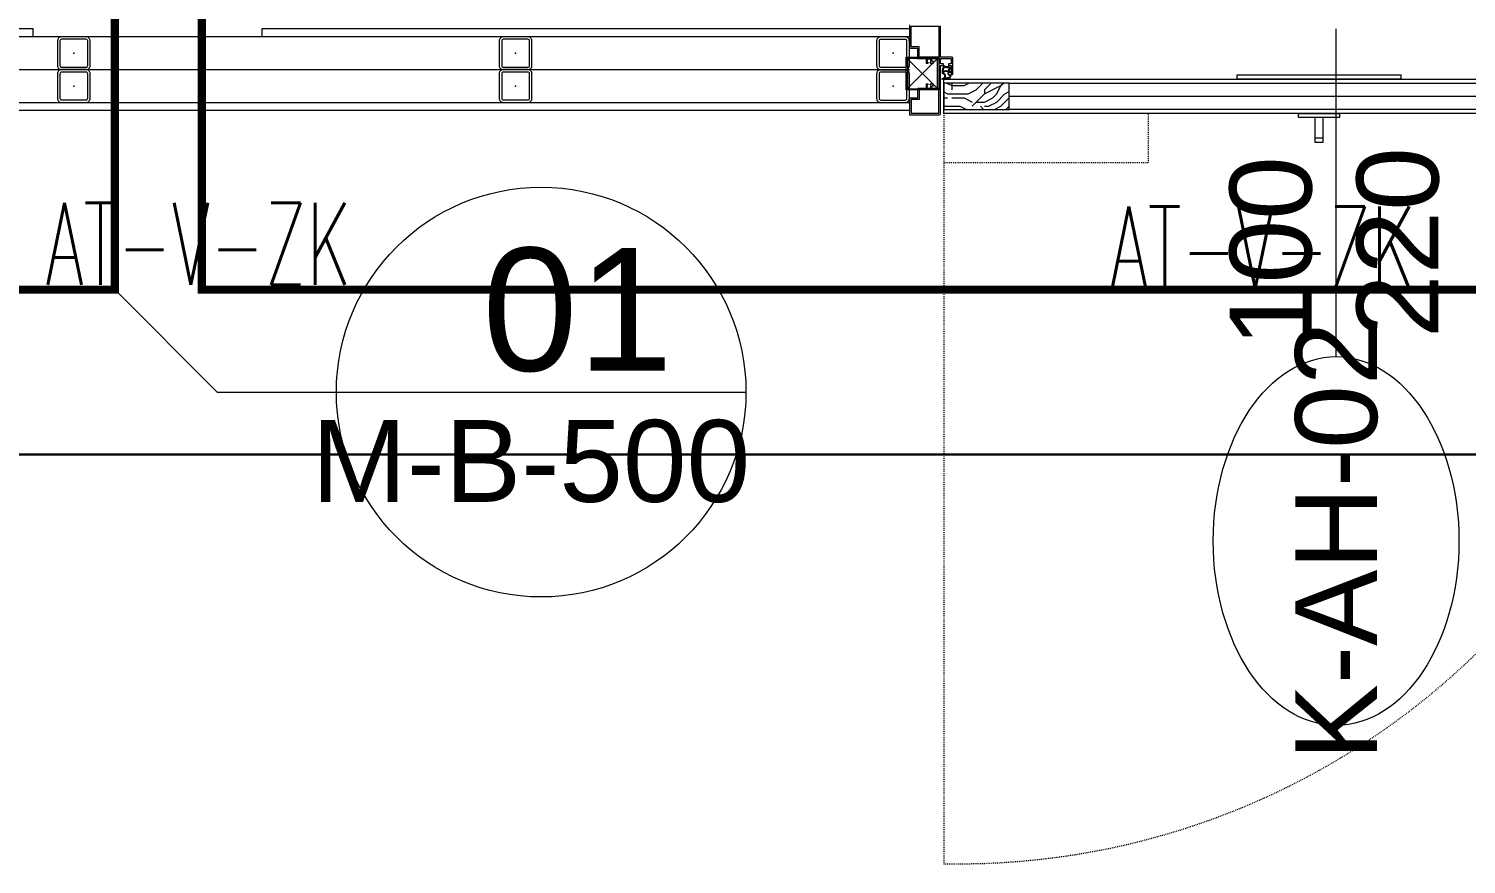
# Model space of a CAD drawing. Extents: x -1439 to 34962, y -872 to 8330.
# Drawn here: x 3221.3 to 3396.8, y 3185.5 to 3287.5 of the extents above; entities that cross this region are included whole.
import ezdxf
from ezdxf.enums import TextEntityAlignment as Align

# ---------------------------------------------------------------- set-up
doc = ezdxf.new("R2010")
doc.units = 0
doc.linetypes.add('DOT2', pattern=[0.125, 0, -0.125])
doc.linetypes.add('HIDDEN2', pattern=[4.7625, 3.175, -1.5875])
doc.layers.get('0').update_dxf_attribs({"color": 9, "lineweight": 9})
for name, color, linetype, lineweight in [('06C', 9, 'Continuous', 9), ('06D', 9, 'Continuous', 9), ('09', 9, 'Continuous', 9), ('10', 9, 'Continuous', 9), ('11', 9, 'Continuous', 9), ('12', 9, 'Continuous', 9), ('20', 9, 'DOT2', 9), ('21', 9, 'Continuous', 9), ('22', 8, 'Continuous', 9), ('33', 9, 'BATTING', 9), ('E-KABLO', 7, 'Continuous', 30), ('E-YAZI', 7, 'Continuous', 30)]:
    doc.layers.add(name, color=color, linetype=linetype, lineweight=lineweight)
doc.styles.add('Arial', font='arial.ttf', dxfattribs={"height": 2.5})
doc.styles.add('E-YAZI', font='txttw.shx')
doc.linetypes.add('BATTING', pattern='A,0.0001,-0.1,[134,ltypeshp.shx,S=0.1,R=0,X=-0.1,Y=0],-0.2,[134,ltypeshp.shx,S=0.1,R=180,X=0.1,Y=0],-0.1', length=0.4001)

# ---------------------------------------------------------------- blocks, each defined once
blk = doc.blocks.new('0_doorno')
blk.add_lwpolyline([(4.5, 0), (12.5, 0)])
blk.add_ellipse((0, 0), major_axis=(-4.5, 0), ratio=0.666667)
at = {"style": 'Arial'}
blk.add_attdef('YUKSEKLIK', text='', height=2, dxfattribs=at).set_placement((5, 5.9), align=Align.TOP_LEFT)
blk.add_attdef('GENISLIK', text='', height=2, dxfattribs=at).set_placement((5, -1.895), align=Align.BOTTOM_LEFT)
blk.add_attdef('KAPINO', text='', height=1.4, dxfattribs=at).set_placement((-0.019, -0.035), align=Align.MIDDLE)
blk = doc.blocks.new('Prf-40x40')
for points in [[(1.5, -2), (-1.5, -2, -0.414214), (-2, -1.5), (-2, 1.5, -0.414214), (-1.5, 2), (1.5, 2, -0.414214), (2, 1.5), (2, -1.5, -0.414214)], [(1.5, -1.7), (-1.5, -1.7, -0.414214), (-1.7, -1.5), (-1.7, 1.5, -0.414214), (-1.5, 1.7), (1.5, 1.7, -0.414214), (1.7, 1.5), (1.7, -1.5, -0.414214)]]:
    blk.add_lwpolyline(points, format="xyb", close=True)
blk.add_point((0, 0))
blk = doc.blocks.new('0_detailbox1')
blk.add_lwpolyline([(10.411, -2.5), (7.911, 0), (-5, 0)])
blk.add_circle((0, 0), 5)
at = {"style": 'Arial'}
blk.add_attdef('DETAYADI', text='', height=3, dxfattribs=at).set_placement((0, 0), align=Align.BOTTOM_CENTER)
blk.add_attdef('PAFTAADI', text='', height=2, dxfattribs=at).set_placement((0, -0.5), align=Align.TOP_CENTER)
blk = doc.blocks.new('p-korkasa_40x40')
at = {"layer": '10'}
for points in [[(-2, -2), (-2, -2, 4.557572), (-2, -2), (2, -2, 6.895317), (2, -2), (2, -2), (2, 2), (-2, 2), (-2, -2)], [(-1.85, -1.85), (-1.85, 1.85), (1.85, 1.85), (1.85, -1.85), (-1.85, -1.85, -4.556435), (-1.85, -1.85)]]:
    blk.add_lwpolyline(points, format="xyb", close=True, dxfattribs=at)
for points in [[(2, -2), (-2, 2)], [(2, 2), (-2, -1.97)]]:
    blk.add_lwpolyline(points, dxfattribs=at)
blk = doc.blocks.new('p-krt-100lukahsapkapi')
at = {"layer": '09'}
h = blk.add_hatch(dxfattribs=at)
h.set_pattern_fill('LOGEND', color=256, scale=10, style=0)
h.set_pattern_definition([(360, (-13216.04, 12680.983), (10, -10), [3, -7]), (360, (-13216.04, 12680.483), (10, -10), [3, -7]), (360, (-13215.54, 12679.483), (10, -10), [2, -8]), (360, (-13215.04, 12678.483), (10, -10), [1.5, -8.5]), (360, (-13215.04, 12677.483), (10, -10), [1, -9]), (360, (-13217.54, 12676.483), (10, -10), [0.5, -2.5, 0.5, -6.5]), (360, (-13216.04, 12675.983), (10, -10), [0.5, -4, 1.5, -4]), (360, (-13214.04, 12675.483), (10, -10), [0.5, -0.5, 0.5, -8.5]), (360, (-13214.54, 12674.983), (10, -10), [0.5, -9.5]), (360, (-13215.04, 12673.983), (10, -10), [1.5, -8.5]), (360, (-13215.04, 12672.983), (10, -10), [2, -8]), (360, (-13215.54, 12671.983), (10, -10), [2.5, -3, 0.5, -4]), (270, (-13219.54, 12677.983), (-10, -10), [0.5, -1, 2.5, -6]), (270, (-13219.04, 12676.983), (-10, -10), [0.5, -0.5, 1.5, -7.5]), (270, (-13218.54, 12672.983), (-10, -10), [1, -9]), (270, (-13218.04, 12676.983), (-10, -10), [2, -3, 0.5, -4.5]), (270, (-13217.54, 12671.483), (-10, -10), [0.5, -9.5]), (270, (-13217.04, 12676.483), (-10, -10), [1.5, -8.5]), (270, (-13216.04, 12675.983), (-10, -10), [1, -9]), (270, (-13215.04, 12675.983), (-10, -10), [0.5, -1.5, 1.5, -6.5]), (270, (-13214.54, 12675.483), (-10, -10), [0.5, -9.5]), (270, (-13214.04, 12677.483), (-10, -10), [1.4, -8.6]), (270, (-13213.54, 12679.483), (-10, -10), [1, -9]), (270, (-13212.54, 12675.483), (-10, -10), [0.5, -9.5]), (270, (-13211.54, 12675.983), (-10, -10), [1.5, -8.5]), (270, (-13210.54, 12675.983), (-10, -10), [1.5, -8.5]), (315, (-13212.0395, 12679.983), (-3e-15, -10), [0.7071, -0.7071, 0.7071, -12.0208356]), (315, (-13214.0395, 12677.483), (-3e-15, -10), [1.4142, -12.7279356]), (315, (-13218.0395, 12672.483), (-3e-15, -10), [1.4142, -12.7279356]), (315, (-13216.0395, 12674.983), (-3e-15, -10), [1.4142, -12.7279356]), (315, (-13215.5395, 12676.983), (-3e-15, -10), [1.4142, -12.7279356]), (315, (-13212.5395, 12678.983), (-3e-15, -10), [1.4142, -12.7279356]), (315, (-13213.5395, 12678.483), (-3e-15, -10), [2.12132, -12.0208156]), (315, (-13216.5395, 12673.983), (-3e-15, -10), [0.7071, -13.4350356]), (315, (-13217.0395, 12672.983), (-3e-15, -10), [0.7071, -13.4350356]), (315, (-13213.0395, 12672.983), (-3e-15, -10), [0.7071, -13.4350356]), (315, (-13217.0395, 12677.983), (-3e-15, -10), [0.7071, -13.4350356]), (315, (-13211.5395, 12674.483), (-3e-15, -10), [0.7071, -13.4350356]), (315, (-13215.0395, 12675.483), (-3e-15, -10), [0.7071, -13.4350356]), (315, (-13214.0395, 12674.483), (-3e-15, -10), [0.7071, -13.4350356]), (225, (-13214.5395, 12676.483), (-10, 3e-15), [0.7071, -0.7071, 2.12132, -10.6066156]), (225, (-13213.0395, 12676.483), (-10, 3e-15), [0.7071, -13.4350356]), (225, (-13213.0395, 12679.983), (-10, 3e-15), [0.7071, -13.4350356]), (225, (-13215.0395, 12677.483), (-10, 3e-15), [0.7071, -13.4350356]), (225, (-13213.5395, 12675.483), (-10, 3e-15), [0.7071, -13.4350356]), (225, (-13216.0395, 12677.983), (-10, 3e-15), [0.7071, -13.4350356]), (225, (-13212.0395, 12677.983), (-10, 3e-15), [0.7071, -13.4350356]), (225, (-13219.0395, 12680.983), (-10, 3e-15), [0.7071, -13.4350356]), (225, (-13218.5395, 12680.483), (-10, 3e-15), [1.4142, -12.7279356]), (225, (-13218.0395, 12679.983), (-10, 3e-15), [1.4142, -12.7279356]), (225, (-13217.0395, 12679.983), (-10, 3e-15), [1.4142, -12.7279356]), (225, (-13216.5395, 12678.983), (-10, 3e-15), [1.4142, -12.7279356]), (225, (-13212.5395, 12674.983), (-10, 3e-15), [1.4142, -12.7279356]), (225, (-13210.5395, 12679.983), (-10, 3e-15), [1.4142, -12.7279356]), (225, (-13210.0395, 12671.983), (-10, 3e-15), [1.4142, -12.7279356]), (225, (-13210.0395, 12672.983), (-10, 3e-15), [1.4142, -12.7279356]), (225, (-13211.0395, 12673.483), (-10, 3e-15), [1.4142, -12.7279356]), (225, (-13218.0395, 12673.483), (-10, 3e-15), [2.12132, -12.0208156]), (225, (-13211.5395, 12674.483), (-10, 3e-15), [2.12132, -12.0208156]), (333.43495, (-13217.0395, 12671.483), (10, -4e-09), [1.118, -21.24268]), (333.43495, (-13217.0395, 12676.483), (10, -4e-09), [1.118, -21.24268]), (333.43495, (-13216.0395, 12673.483), (10, -4e-09), [1.118, -21.24268]), (333.43495, (-13213.0395, 12680.483), (10, -4e-09), [1.118, -21.24268]), (333.43495, (-13213.5395, 12679.483), (10, -4e-09), [1.118, -21.24268]), (333.43495, (-13216.5395, 12677.483), (10, -4e-09), [1.118, -21.24268]), (333.43495, (-13216.5395, 12672.483), (10, -4e-09), [1.118, -21.24268]), (333.43495, (-13213.5395, 12675.483), (10, -4e-09), [2.236, -20.12468]), (296.56505, (-13213.5395, 12673.983), (5e-10, -10), [1.118, -21.24268]), (296.56505, (-13212.0395, 12676.983), (5e-10, -10), [1.118, -21.24268]), (296.56505, (-13217.0395, 12674.983), (5e-10, -10), [1.118, -21.24268]), (296.56505, (-13219.0395, 12674.483), (5e-10, -10), [1.118, -21.24268]), (296.56505, (-13213.0395, 12676.483), (5e-10, -10), [1.118, -21.24268]), (296.56505, (-13214.0395, 12676.483), (5e-10, -10), [1.118, -21.24268]), (296.56505, (-13218.0395, 12674.983), (5e-10, -10), [2.236, -20.12468]), (296.56505, (-13210.5395, 12678.483), (5e-10, -10), [2.236, -20.12468]), (296.56505, (-13211.5395, 12677.983), (5e-10, -10), [2.236, -20.12468]), (243.43495, (-13219.5395, 12679.483), (-4e-09, -10), [1.118, -21.24268]), (243.43495, (-13219.5395, 12673.983), (-4e-09, -10), [1.118, -21.24268]), (243.43495, (-13217.5395, 12680.983), (-4e-09, -10), [1.118, -21.24268]), (243.43495, (-13218.5395, 12671.983), (-4e-09, -10), [1.118, -21.24268]), (243.43495, (-13217.5395, 12677.983), (-4e-09, -10), [1.118, -21.24268]), (243.43495, (-13215.5395, 12676.983), (-4e-09, -10), [1.118, -21.24268]), (243.43495, (-13214.5395, 12674.983), (-4e-09, -10), [1.118, -21.24268]), (243.43495, (-13219.0395, 12678.983), (3.2e-06, -10.0000016), [1.118, -21.24268]), (243.43495, (-13216.5395, 12677.483), (-4e-09, -10), [1.118, -21.24268]), (243.43495, (-13213.5395, 12678.483), (-4e-09, -10), [1.118, -21.24268]), (243.43495, (-13212.5395, 12677.483), (-4e-09, -10), [1.118, -21.24268]), (243.43495, (-13210.5395, 12674.483), (-4e-09, -10), [1.118, -21.24268]), (243.43495, (-13218.0395, 12671.483), (-4e-09, -10), [1.118, -21.24268]), (243.43495, (-13219.5395, 12671.983), (-4e-09, -10), [2.236, -20.12468]), (243.43495, (-13218.0395, 12678.983), (-4e-09, -10), [2.236, -20.12468]), (206.56505, (-13219.5395, 12680.483), (-10, -5e-10), [1.118, -21.24268]), (206.56505, (-13211.0395, 12680.983), (-10, -5e-10), [1.118, -21.24268]), (206.56505, (-13211.5395, 12675.983), (-10, -5e-10), [1.118, -21.24268]), (206.56505, (-13215.5395, 12679.483), (-10, -5e-10), [1.118, -21.24268]), (206.56505, (-13216.0395, 12680.483), (-10, -5e-10), [1.118, -21.24268]), (206.56505, (-13215.0395, 12678.483), (-10, -5e-10), [1.118, -21.24268]), (206.56505, (-13212.0395, 12672.483), (-10, -5e-10), [1.118, -21.24268]), (206.56505, (-13211.0395, 12671.983), (-10, -5e-10), [2.236, -20.12468])])
h.paths.add_polyline_path([(6.65, -4.2), (6.65, -12.2), (9.85, -12.2), (9.85, -4.2)])
at = {"layer": '10'}
h = blk.add_hatch(color=256, dxfattribs=at)
edge = h.paths.add_edge_path()
edge.add_spline(control_points=[(4.94, -5.09), (4.89, -5.05), (4.79, -4.98), (4.7, -4.87), (4.59, -4.78), (4.64, -4.67), (4.68, -4.57), (4.66, -4.46), (4.59, -4.38), (4.59, -4.29), (4.59, -4.17), (4.75, -4.1), (4.92, -4.02), (5.16, -4), (5.32, -4.02), (5.46, -4.01), (5.48, -4.13), (5.56, -4.2), (5.64, -4.31), (5.77, -4.29), (5.89, -4.27), (6.03, -4.23), (6.08, -4.11), (6.13, -3.93), (6.15, -3.98), (6.16, -4)], knot_values=[0, 0, 0, 0, 1.972481, 3.574486, 4.459232, 5.627327, 6.631388, 7.787073, 8.750153, 9.776377, 10.52172, 11.983185, 14.349038, 16.622963, 18.666606, 19.53266, 20.303207, 21.531065, 22.895002, 24.140503, 24.941405, 26.576439, 28.121431, 29.408424, 30.069043, 30.069043, 30.069043, 30.069043], degree=3, periodic=0)
edge.add_arc((6.14, -4.01), 0.02, 350.3039, 376.2766, ccw=False)
edge.add_line((6.16, -4.01), (5.99, -4.96))
edge.add_spline(control_points=[(5.99, -4.96), (5.95, -4.99), (5.88, -5.04), (5.78, -5.05), (5.72, -5.03), (5.72, -5.03), (5.7, -4.96), (5.7, -4.96)], knot_values=[0, 0, 0, 0, 0.223005, 0.446978, 0.802266, 1.018677, 1.060394, 1.060394, 1.060394, 1.060394], degree=3, periodic=0)
edge.add_arc((5.47, -5.02), 0.24, 372.8446, 501.1424)
edge.add_spline(control_points=[(5.28, -4.86), (5.3, -4.89), (5.29, -4.95), (5.35, -5.05), (5.23, -5.04), (5.22, -4.85), (5.06, -4.91), (4.82, -4.9), (4.95, -5.02), (4.95, -5.07), (4.94, -5.09)], knot_values=[1.684533, 1.684533, 1.684533, 1.684533, 1.827513, 2.001132, 2.034133, 2.383878, 2.57075, 2.817302, 2.995365, 3.101802, 3.101802, 3.101802, 3.101802], degree=3, periodic=0)
edge = h.paths.add_edge_path(flags=16)
edge.add_spline(control_points=[(5.97, -4.31), (5.95, -4.32), (5.93, -4.34), (5.89, -4.36), (5.88, -4.37), (5.87, -4.37)], knot_values=[4.696286, 4.696286, 4.696286, 4.696286, 4.796123, 4.796123, 4.85442, 4.85442, 4.85442, 4.85442], degree=3, periodic=0)
edge.add_spline(control_points=[(5.87, -4.37), (5.87, -4.37), (5.87, -4.37), (5.86, -4.37), (5.85, -4.37), (5.83, -4.38), (5.82, -4.38), (5.81, -4.38), (5.8, -4.38), (5.77, -4.38), (5.75, -4.39), (5.71, -4.39), (5.69, -4.39), (5.65, -4.38), (5.64, -4.38), (5.61, -4.37), (5.59, -4.36), (5.56, -4.34), (5.55, -4.33), (5.52, -4.31), (5.51, -4.29), (5.49, -4.27), (5.49, -4.26), (5.47, -4.24), (5.46, -4.23), (5.44, -4.21), (5.43, -4.18), (5.41, -4.16)], knot_values=[3.795206, 3.795206, 3.795206, 3.795206, 3.825435, 3.825435, 3.876176, 3.876176, 3.92312, 3.92312, 3.970064, 3.970064, 4.05608, 4.05608, 4.142095, 4.142095, 4.181856, 4.181856, 4.244412, 4.244412, 4.309456, 4.309456, 4.374501, 4.374501, 4.4364, 4.4364, 4.4983, 4.4983, 4.605733, 4.605733, 4.605733, 4.605733], degree=3, periodic=0)
edge.add_arc((5.34, -4.19), 0.076, 386.2267, 512.7778)
edge.add_arc((6.25, -4.58), 1.06, 156.6238, 191.1623)
edge.add_arc((5.23, -4.78), 0.02, 191.0999, 300.1954)
edge.add_arc((5.45, -5.06), 0.342, 24.4881, 128.8713, ccw=False)
edge.add_arc((5.83, -4.9), 0.0708, 198.1816, 359.8423)
edge.add_line((5.9, -4.9), (6, -4.33))
edge.add_arc((5.98, -4.32), 0.02, 350.3039, 494.3622)
edge = h.paths.add_edge_path(flags=16)
edge.add_spline(control_points=[(5.1, -4.07), (5.1, -4.07), (5.09, -4.07), (5.06, -4.08), (5.03, -4.09), (4.99, -4.11), (4.99, -4.11), (4.99, -4.11)], knot_values=[2.606882, 2.606882, 2.606882, 2.606882, 2.618309, 2.618309, 2.814705, 2.814705, 2.821436, 2.821436, 2.821436, 2.821436], degree=3, periodic=0)
edge.add_spline(control_points=[(4.99, -4.11), (4.96, -4.12), (4.92, -4.13), (4.89, -4.14), (4.89, -4.14), (4.89, -4.14)], knot_values=[2.408074, 2.408074, 2.408074, 2.408074, 2.597739, 2.597739, 2.606882, 2.606882, 2.606882, 2.606882], degree=3, periodic=0)
edge.add_spline(control_points=[(4.89, -4.14), (4.87, -4.15), (4.86, -4.15), (4.83, -4.17), (4.81, -4.17), (4.78, -4.19), (4.77, -4.19), (4.76, -4.2)], knot_values=[2.149006, 2.149006, 2.149006, 2.149006, 2.238061, 2.238061, 2.336259, 2.336259, 2.408074, 2.408074, 2.408074, 2.408074], degree=3, periodic=0)
edge.add_spline(control_points=[(4.76, -4.2), (4.75, -4.2), (4.75, -4.2), (4.73, -4.21), (4.73, -4.21), (4.71, -4.22), (4.71, -4.22), (4.7, -4.23), (4.69, -4.23), (4.69, -4.23)], knot_values=[1.977607, 1.977607, 1.977607, 1.977607, 2.00399, 2.00399, 2.053089, 2.053089, 2.101048, 2.101048, 2.149006, 2.149006, 2.149006, 2.149006], degree=3, periodic=0)
edge.add_arc((4.7, -4.25), 0.02, 128.4336, 179.4444)
edge.add_spline(control_points=[(4.68, -4.25), (4.68, -4.25), (4.68, -4.25), (4.68, -4.26), (4.68, -4.26), (4.68, -4.28), (4.68, -4.29), (4.68, -4.3)], knot_values=[1.698781, 1.698781, 1.698781, 1.698781, 1.709176, 1.709176, 1.751194, 1.751194, 1.814824, 1.814824, 1.814824, 1.814824], degree=3, periodic=0)
edge.add_spline(control_points=[(4.68, -4.3), (4.68, -4.3), (4.68, -4.3), (4.68, -4.31), (4.68, -4.32), (4.68, -4.33), (4.68, -4.33), (4.68, -4.34), (4.68, -4.34), (4.68, -4.34), (4.69, -4.35), (4.69, -4.35), (4.69, -4.35), (4.69, -4.35), (4.69, -4.36), (4.69, -4.36), (4.69, -4.36), (4.7, -4.36)], knot_values=[1.498289, 1.498289, 1.498289, 1.498289, 1.4989, 1.4989, 1.556387, 1.556387, 1.58513, 1.58513, 1.613874, 1.613874, 1.646409, 1.646409, 1.665385, 1.665385, 1.684361, 1.684361, 1.698781, 1.698781, 1.698781, 1.698781], degree=3, periodic=0)
edge.add_line((4.7, -4.36), (4.72, -4.41))
edge.add_line((4.72, -4.41), (4.75, -4.49))
edge.add_line((4.75, -4.49), (4.76, -4.57))
edge.add_line((4.76, -4.57), (4.74, -4.67))
edge.add_spline(control_points=[(4.74, -4.67), (4.74, -4.68), (4.73, -4.69), (4.72, -4.72), (4.72, -4.73), (4.71, -4.75)], knot_values=[0.932214, 0.932214, 0.932214, 0.932214, 0.972815, 0.972815, 1.05928, 1.05928, 1.05928, 1.05928], degree=3, periodic=0)
edge.add_arc((4.73, -4.75), 0.02, 155.8712, 228.8124)
edge.add_spline(control_points=[(4.72, -4.77), (4.72, -4.77), (4.73, -4.78), (4.74, -4.79), (4.74, -4.79), (4.74, -4.79)], knot_values=[0.619149, 0.619149, 0.619149, 0.619149, 0.680038, 0.680038, 0.680134, 0.680134, 0.680134, 0.680134], degree=3, periodic=0)
edge.add_line((4.74, -4.79), (4.77, -4.82))
edge.add_arc((4.82, -4.76), 0.076, 225.6174, 248.1751)
edge.add_line((4.8, -4.83), (4.87, -4.84))
edge.add_line((4.87, -4.84), (4.95, -4.83))
edge.add_line((4.95, -4.83), (5.03, -4.83))
edge.add_line((5.03, -4.83), (5.08, -4.83))
edge.add_line((5.08, -4.83), (5.08, -4.83))
edge.add_arc((5.07, -4.75), 0.076, 277.7459, 367.2282)
edge.add_line((5.15, -4.74), (5.15, -4.74))
edge.add_line((5.15, -4.74), (5.13, -4.68))
edge.add_line((5.13, -4.68), (5.12, -4.58))
edge.add_line((5.12, -4.58), (5.13, -4.46))
edge.add_line((5.13, -4.46), (5.13, -4.39))
edge.add_line((5.13, -4.39), (5.16, -4.25))
edge.add_arc((6.11, -4.53), 0.983, 158.9159, 163.3259, ccw=False)
edge.add_arc((5.12, -4.15), 0.076, 336.3055, 465.435)
at = {"layer": '06C'}
blk.add_line((13.35, -50.5), (13.35, -49.5), dxfattribs=at)
for points in [[(10.85, -47.5), (10.35, -47.5), (10.35, -52.5), (10.85, -52.5)], [(13.85, -50.5), (10.85, -50.5), (10.85, -49.5), (13.85, -49.5)]]:
    blk.add_lwpolyline(points, close=True, dxfattribs=at)
at = {"layer": '10'}
for p, q in [((4.83, -4.84), (5.08, -4.83)), ((6, -4.33), (5.9, -4.9)), ((6.16, -4.01), (5.99, -4.96))]:
    blk.add_line(p, q, dxfattribs=at)
blk.add_lwpolyline([(-0.48, 0), (2.35, 0, -0.414214), (2.38, -0.02), (2.38, -1), (3.61, -1, -0.414214), (3.64, -1.02), (3.64, -2.05), (4.2, -2.05), (4.2, -2.28), (4.09, -2.28), (4.13, -2.24, 0.091673), (4.05, -2.17), (4.02, -2.2, 0.288261), (3.78, -2.2), (3.74, -2.17, 0.091673), (3.67, -2.24), (3.71, -2.28, 0.288261), (3.71, -2.52), (3.67, -2.55, 0.091673), (3.74, -2.62), (3.78, -2.59, 0.288261), (4.02, -2.59), (4.05, -2.62, 0.091673), (4.13, -2.55), (4.09, -2.52), (4.2, -2.52), (4.2, -2.92, -0.414214), (4.17, -2.95), (4.02, -2.95, -0.414214), (4, -2.92), (4, -2.75), (3.64, -2.75), (3.64, -3.45, 0.414214), (3.79, -3.6), (7.17, -3.6, 0.414214), (7.32, -3.45), (7.32, -2.75), (6.96, -2.75), (6.96, -2.92, -0.414214), (6.94, -2.95), (6.79, -2.95, -0.414214), (6.76, -2.92), (6.76, -2.52), (6.87, -2.52), (6.83, -2.55, 0.091673), (6.91, -2.62), (6.94, -2.59, 0.288261), (7.18, -2.59), (7.22, -2.62, 0.091673), (7.29, -2.55), (7.25, -2.52, 0.288261), (7.25, -2.28), (7.29, -2.24, 0.091673), (7.22, -2.17), (7.18, -2.2, 0.288261), (6.94, -2.2), (6.91, -2.17, 0.091673), (6.83, -2.24), (6.87, -2.28), (6.76, -2.28), (6.76, -2.05), (7.32, -2.05), (7.32, -1.02, -0.414214), (7.34, -1), (8.48, -1), (8.48, -0.02, -0.414214), (8.5, 0), (10.47, 0, -0.414214), (10.5, -0.02), (10.5, -3.65, -0.414214), (10.35, -3.8), (4.48, -3.8), (4.48, -4.12, -0.414214), (4.45, -4.15), (4.32, -4.15, -0.414214), (4.3, -4.12), (4.3, -3.8), (3.64, -3.8), (3.64, -5.12), (4.3, -5.12), (4.3, -4.79, -0.414214), (4.32, -4.77), (4.45, -4.77, -0.414214), (4.48, -4.79), (4.48, -5.12), (5.62, -5.12), (5.62, -5.15, -0.414214), (5.47, -5.3), (3.61, -5.3, -0.414214), (3.46, -5.15), (3.46, -3.8), (-0.35, -3.8, -0.414214)], format="xyb", dxfattribs=at)
for points in [[(-0.3, -0.2), (-0.3, -3.6), (3.48, -3.6), (3.48, -1.18), (2.22, -1.18), (2.22, -0.2)], [(7.48, -1.18), (8.64, -1.18), (8.64, -0.2), (10.3, -0.2), (10.3, -3.6), (7.48, -3.6)], [(6.15, -40), (5.65, -40), (5.65, -60), (6.15, -60)]]:
    blk.add_lwpolyline(points, close=True, dxfattribs=at)
blk.add_lwpolyline([(5.19, -4.14), (5.16, -4.25), (5.13, -4.39), (5.13, -4.46), (5.12, -4.58), (5.13, -4.68), (5.15, -4.74), (5.13, -4.8), (5.08, -4.83), (5.03, -4.83), (4.95, -4.83), (4.87, -4.84), (4.8, -4.83), (4.77, -4.82), (4.74, -4.79), (4.71, -4.76), (4.74, -4.67), (4.76, -4.57), (4.75, -4.49), (4.72, -4.41), (4.7, -4.36), (4.68, -4.3), (4.69, -4.23), (4.76, -4.2), (4.89, -4.14), (4.99, -4.11), (5.1, -4.07), (5.18, -4.1), (5.18, -4.1), (5.19, -4.14)], dxfattribs=at)
for centre, radius, start, end in [((4.7, -4.25), 0.02, 128.4336, 173.2033), ((4.73, -4.75), 0.02, 158.8417, 227.7427), ((4.82, -4.76), 0.076, 225.6174, 270.7329), ((5.07, -4.75), 0.076, 277.7459, 5.7821), ((5.12, -4.15), 0.076, 336.3055, 105.435), ((6.11, -4.53), 0.983, 158.9159, 192.4907), ((6.25, -4.58), 1.06, 156.6238, 191.1647), ((5.23, -4.78), 0.02, 191.2271, 300.1954), ((5.45, -5.06), 0.342, 24.4547, 128.8713), ((5.34, -4.19), 0.076, 26.2267, 152.7778), ((5.47, -5.02), 0.24, 12.8446, 141.1424), ((5.83, -4.9), 0.0708, 197.4548, 1.5695), ((5.98, -4.32), 0.02, 350.3039, 134.3622)]:
    blk.add_arc(centre, radius, start, end, dxfattribs=at)
for points, knots in [([(4.94, -5.09), (4.89, -5.05), (4.79, -4.98), (4.7, -4.87), (4.59, -4.78), (4.64, -4.67), (4.68, -4.57), (4.66, -4.46), (4.59, -4.38), (4.59, -4.29), (4.59, -4.17), (4.75, -4.1), (4.92, -4.02), (5.16, -4), (5.32, -4.02), (5.46, -4.01), (5.48, -4.13), (5.56, -4.2), (5.64, -4.31), (5.77, -4.29), (5.89, -4.27), (6.03, -4.23), (6.1, -4.11), (6.13, -3.93), (6.15, -3.98), (6.16, -4)], [0, 0, 0, 0, 1.972481, 3.574486, 4.459232, 5.627327, 6.631388, 7.787073, 8.750153, 9.776377, 10.52172, 11.983185, 14.349038, 16.622963, 18.666606, 19.53266, 20.303207, 21.531065, 22.895002, 24.140503, 24.941405, 26.576439, 28.121431, 29.408424, 30.069043, 30.069043, 30.069043, 30.069043]), ([(4.71, -4.75), (4.72, -4.73), (4.72, -4.72), (4.74, -4.69), (4.74, -4.67), (4.75, -4.64), (4.76, -4.63), (4.76, -4.59), (4.76, -4.57), (4.76, -4.53), (4.76, -4.51), (4.75, -4.47), (4.74, -4.45), (4.73, -4.42), (4.72, -4.41), (4.71, -4.4), (4.71, -4.39), (4.7, -4.37), (4.7, -4.36), (4.69, -4.36), (4.69, -4.35), (4.69, -4.35), (4.69, -4.35), (4.69, -4.35), (4.68, -4.34), (4.68, -4.34), (4.68, -4.34), (4.68, -4.33), (4.68, -4.33), (4.68, -4.32), (4.68, -4.31), (4.68, -4.29), (4.68, -4.28), (4.68, -4.26), (4.68, -4.26), (4.68, -4.25), (4.68, -4.25), (4.68, -4.25)], [0.9322139, 0.9322139, 0.9322139, 0.9322139, 1.0186789, 1.0186789, 1.0825561, 1.0825561, 1.1464333, 1.1464333, 1.2253969, 1.2253969, 1.3043605, 1.3043605, 1.37226, 1.37226, 1.4156034, 1.4156034, 1.4589469, 1.4589469, 1.5127089, 1.5127089, 1.5316849, 1.5316849, 1.5506609, 1.5506609, 1.5831957, 1.5831957, 1.6119392, 1.6119392, 1.6406827, 1.6406827, 1.6981697, 1.6981697, 1.7624109, 1.7624109, 1.8044287, 1.8044287, 1.8148244, 1.8148244, 1.8148244, 1.8148244]), ([(4.69, -4.23), (4.69, -4.23), (4.7, -4.23), (4.71, -4.22), (4.71, -4.22), (4.73, -4.21), (4.73, -4.21), (4.76, -4.2), (4.78, -4.19), (4.81, -4.17), (4.83, -4.17), (4.86, -4.15), (4.88, -4.15), (4.93, -4.13), (4.96, -4.12), (5.03, -4.09), (5.06, -4.08), (5.09, -4.07), (5.1, -4.07), (5.1, -4.07)], [1.9776074, 1.9776074, 1.9776074, 1.9776074, 2.025566, 2.025566, 2.0735245, 2.0735245, 2.1226235, 2.1226235, 2.2208216, 2.2208216, 2.3190196, 2.3190196, 2.4172177, 2.4172177, 2.6136138, 2.6136138, 2.8100099, 2.8100099, 2.8214364, 2.8214364, 2.8214364, 2.8214364]), ([(4.77, -4.82), (4.76, -4.81), (4.75, -4.8), (4.73, -4.78), (4.72, -4.77), (4.72, -4.77)], [0.5601748, 0.5601748, 0.5601748, 0.5601748, 0.6192452, 0.6192452, 0.6801336, 0.6801336, 0.6801336, 0.6801336]), ([(5.28, -4.86), (5.3, -4.89), (5.29, -4.95), (5.35, -5.05), (5.23, -5.04), (5.22, -4.85), (5.06, -4.91), (4.82, -4.9), (4.95, -5.02), (4.95, -5.07), (4.94, -5.09)], [1.684533, 1.684533, 1.684533, 1.684533, 1.827513, 2.001132, 2.034133, 2.383878, 2.57075, 2.817302, 2.995365, 3.101802, 3.101802, 3.101802, 3.101802]), ([(5.41, -4.16), (5.43, -4.18), (5.44, -4.21), (5.46, -4.23), (5.47, -4.24), (5.49, -4.26), (5.49, -4.27), (5.51, -4.29), (5.52, -4.31), (5.55, -4.33), (5.56, -4.34), (5.59, -4.36), (5.61, -4.37), (5.64, -4.38), (5.65, -4.38), (5.69, -4.39), (5.71, -4.39), (5.75, -4.39), (5.77, -4.38), (5.8, -4.38), (5.81, -4.38), (5.82, -4.38), (5.83, -4.38), (5.85, -4.37), (5.86, -4.37), (5.87, -4.37), (5.87, -4.37), (5.87, -4.37)], [3.7952058, 3.7952058, 3.7952058, 3.7952058, 3.9026393, 3.9026393, 3.9645387, 3.9645387, 4.0264381, 4.0264381, 4.0914828, 4.0914828, 4.1565275, 4.1565275, 4.2190829, 4.2190829, 4.2588441, 4.2588441, 4.3448595, 4.3448595, 4.4308749, 4.4308749, 4.4778191, 4.4778191, 4.5247633, 4.5247633, 4.5755038, 4.5755038, 4.6057333, 4.6057333, 4.6057333, 4.6057333]), ([(5.99, -4.96), (5.95, -4.99), (5.88, -5.04), (5.78, -5.05), (5.72, -5.03), (5.72, -5.03), (5.7, -4.96), (5.7, -4.96)], [0, 0, 0, 0, 0.223005, 0.446978, 0.802266, 1.018677, 1.060394, 1.060394, 1.060394, 1.060394]), ([(5.87, -4.37), (5.88, -4.37), (5.89, -4.36), (5.93, -4.34), (5.95, -4.32), (5.97, -4.31)], [4.6962856, 4.6962856, 4.6962856, 4.6962856, 4.7545829, 4.7545829, 4.8544198, 4.8544198, 4.8544198, 4.8544198])]:
    blk.add_open_spline(points, degree=3, knots=knots, dxfattribs=at)
at = {"layer": '12', "ltscale": 20}
for points in [[(6.15, -95.8), (10.35, -95.8), (10.35, -4.2), (6.15, -4.2)], [(9.85, -12.2), (6.65, -12.2), (6.65, -4.2), (9.85, -4.2)], [(6.65, -85.8), (9.85, -85.8), (9.85, -12.2), (6.65, -12.2)]]:
    blk.add_lwpolyline(points, close=True, dxfattribs=at)
at = {"layer": '20'}
for points in [[(10.35, -4.2), (16.35, -4.2), (16.35, -29.2), (10.35, -29.2), (10.35, -4.2)], [(10.35, -4.2), (101.95, -4.2)]]:
    blk.add_lwpolyline(points, dxfattribs=at)
blk.add_arc((11.32, -5.96), 90.64, 269.4791, 1.113, dxfattribs=at)
at = {"layer": '33', "ltscale": 0.15}
blk.add_lwpolyline([(8.25, -12.2), (8.25, -85.8)], dxfattribs=at)
at = {"layer": '10', "rotation": 270}
blk.add_blockref('p-korkasa_40x40', (5.48, -1.6), dxfattribs=at)

msp = doc.modelspace()

# ---------------------------------------------------------------- linework, layer by layer
at = {"layer": '06D'}
for points in [[(3249.84, 3286.5), (3221.85, 3286.5)], [(3150.84, 3282.5), (3328.84, 3282.5)]]:
    msp.add_lwpolyline(points, dxfattribs=at)
at = {"layer": '11'}
for points in [[(3150.84, 3286.5), (3150.84, 3287.5), (3221.84, 3287.5), (3221.84, 3286.5)], [(3249.84, 3286.5), (3249.84, 3287.5), (3328.84, 3287.5), (3328.84, 3286.5)], [(3150.84, 3277.5), (3150.84, 3278.5), (3328.84, 3278.5), (3328.84, 3277.5)]]:
    msp.add_lwpolyline(points, close=True, dxfattribs=at)
at = {"layer": '21', "linetype": 'HIDDEN2', "ltscale": 0.1, "const_width": 1}
for points in [[(3030.98, 3255.65), (3231.84, 3255.65), (3231.84, 3467.5), (3030.98, 3467.5)], [(3242.47, 3255.65), (3458.32, 3255.65), (3458.32, 3467.5), (3242.47, 3467.5)]]:
    msp.add_lwpolyline(points, close=True, dxfattribs=at)
at = {"layer": '33', "ltscale": 0.3}
msp.add_lwpolyline([(3150.94, 3282.5), (3328.74, 3282.5)], dxfattribs=at)
at = {"layer": 'E-KABLO', "color": 6, "ltscale": 40}
msp.add_line((3445.15, 3235.55), (3035.62, 3235.55), dxfattribs=at)

# ---------------------------------------------------------------- block references
at = {"layer": '10', "xscale": -1, "rotation": 90}
msp.add_blockref('p-krt-100lukahsapkapi', (3328.84, 3287.5), dxfattribs=at)
at = {"layer": '10', "xscale": -1}
for p in [(3226.84, 3284.5), (3280.77, 3284.5), (3326.84, 3284.49), (3226.84, 3280.5), (3280.77, 3280.5), (3326.84, 3280.49)]:
    msp.add_blockref('Prf-40x40', p, dxfattribs=at)
at = {"layer": '21'}
ref = msp.add_blockref('0_detailbox1', (3283.89, 3243.15), dxfattribs=dict(at, xscale=5, yscale=5, zscale=5, rotation=180))
ref.add_attrib('DETAYADI', '01', dxfattribs={"layer": '0', "height": 15, "style": 'Arial'}).set_placement((3288.35, 3241.25), align=Align.BOTTOM_CENTER)
ref.add_attrib('PAFTAADI', 'M-B-500', dxfattribs={"layer": '0', "height": 10, "style": 'Arial'}).set_placement((3282.63, 3239.75), align=Align.TOP_CENTER)
at = {"layer": '22'}
ref = msp.add_blockref('0_doorno', (3380.93, 3224.98), dxfattribs=dict(at, xscale=5, yscale=5, zscale=5, rotation=90))
ref.add_attrib('KAPINO', 'K-AH-02', dxfattribs={"layer": '0', "height": 10, "rotation": 90, "style": 'Arial'}).set_placement((3380.93, 3224.98), align=Align.MIDDLE)
ref.add_attrib('GENISLIK', '100', dxfattribs={"layer": '0', "height": 10, "rotation": 90, "style": 'Arial'}).set_placement((3380.93, 3248.63), align=Align.BOTTOM_LEFT)
ref.add_attrib('YUKSEKLIK', '220', dxfattribs={"layer": '0', "height": 10, "rotation": 90, "style": 'Arial'}).set_placement((3383.43, 3249.74), align=Align.TOP_LEFT)

# ---------------------------------------------------------------- texts
at = {"layer": 'E-YAZI', "color": 3, "style": 'E-YAZI', "width": 0.6}
for p in [(3223.4, 3256.23), (3353.32, 3255.79)]:
    msp.add_text('AT-V-ZK', height=10, dxfattribs=at).set_placement(p)

doc.saveas('drawing.dxf')
